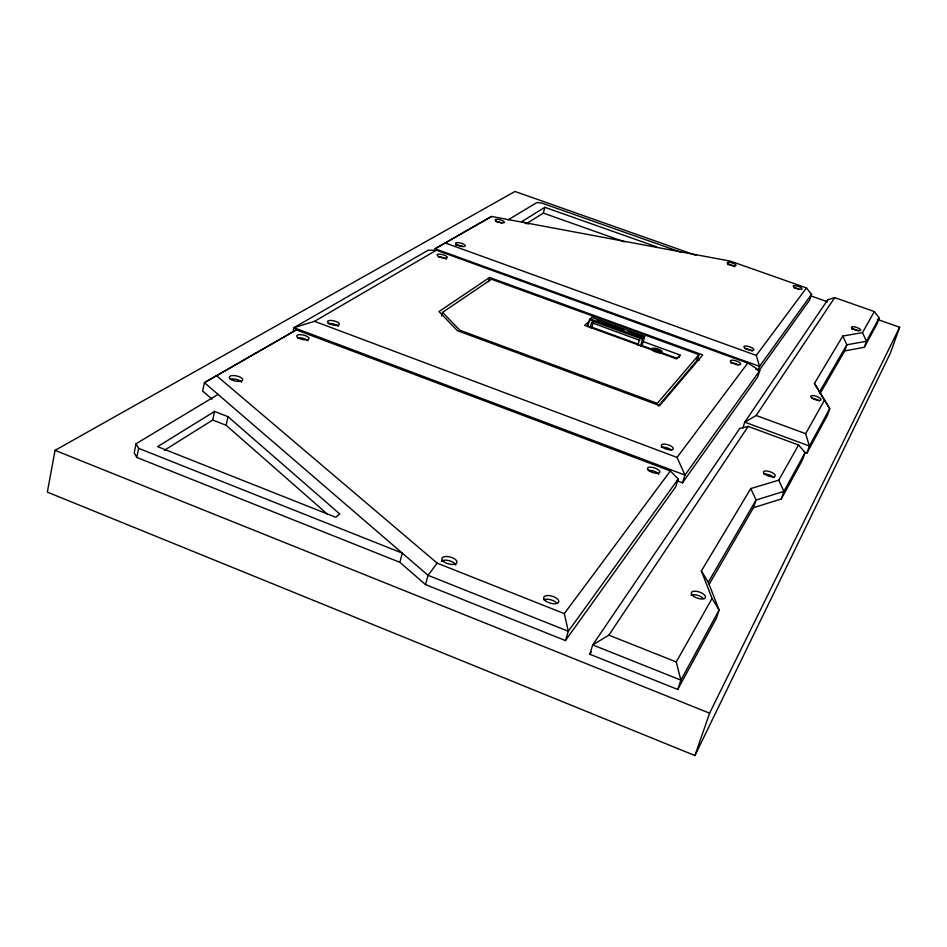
<?xml version="1.0" encoding="UTF-8"?>
<svg xmlns="http://www.w3.org/2000/svg" width="947" height="947" viewBox="0 0 947 947"><rect width="100%" height="100%" fill="white"/><g stroke="black" fill="none" stroke-linecap="round" stroke-linejoin="round"><path stroke-width="1.42" d="M587.507 326.597L589.448 319.968L591.709 317.34L644.658 336.599L641.806 346.495M696.152 255.418L514.967 191.46L55.068 450.346L47.35 492.12L694.932 755.54L890.393 353.101L899.65 327.248L877.348 319.376M218.059 394.402L136.048 443.752L134.214 452.832L136.782 457.437L399.859 562.317L425.511 584.595L565.442 640.563L675.708 486.805L678.218 479.04L670.369 470.955L296.34 329.887L204.422 382.659L202.622 391.028L212.045 399.196M136.782 457.437L138.629 448.333L136.048 443.752M164.411 450.263L212.72 420.018L214.59 411.436L228.014 416.668L339.736 513.972L335.806 517.287L157.604 446.641L214.59 411.436M327.555 514.316L226.12 425.262L228.014 416.668M293.049 331.474L293.937 327.662L428.115 250.257L436.425 250.186L747.751 363.056L759.766 370.608L757.576 377.202L682.491 482.816L676.951 480.721M441.633 315.955L442.569 312.368L491.457 279.223L698.981 354.663L697.193 360.298L658.224 406.133M399.859 562.317L402.297 553.143L138.629 448.333M488.486 281.661L489.611 277.483L702.71 354.924L659.704 405.624L457.342 330.633L438.982 311.563L489.611 277.483M425.511 584.595L428.044 575.326L437.206 563.157L564.294 613.62L568.307 631.27L565.442 640.563M526.295 223.741L543.306 213.099L544.892 207.334L656.685 246.859M587.566 325.673L588.714 321.731L584.607 325.33L676.56 358.877L680.017 354.995L642.67 341.394M590.088 327.674L591.567 322.619L639.9 340.387M591.615 328.183L593.461 321.885M637.864 345.11L639.403 340.044M640.551 345.951L642.575 339.31L644.658 336.599M659.976 353.207L660.876 351.574L653.252 348.792L652.637 349.419M660.876 351.574L660.568 352.556L654.211 350.248M679.2 357.635L680.017 354.995M798.546 445.007L778.73 480.188L750.77 488.557L701.384 570.934L708.273 582.263L719.116 610.069L716.157 618.77L677.721 689.452L589.78 654.235L592.715 644.907L739.808 428.387L748.166 426.41L798.546 445.007L805.128 452.548L802.63 459.721L781.311 498.939L753.445 507.722L709.114 584.394M682.491 482.816L684.977 475.098L759.766 370.608L755.611 369.093M758.239 370.301L759.553 366.371L811.543 294.351L806.477 287.924L730.492 261.147L491.517 216.461L435.087 248.765L759.553 366.371L756.286 355.409L806.477 287.924M742.791 428.08L744.756 422.161L827.737 299.808L834.698 297.607L874.33 311.563L879.171 317.943L877.135 323.708L864.351 347.277L844.724 350.911L820.007 393.727M677.721 689.452L680.881 680.112L719.116 610.069L712.049 598.468L701.384 570.934M811.543 294.351L809.602 300.104L759.092 370.537M753.445 507.722L756.073 500.004L750.77 488.557M826.956 302.105L827.737 299.808M781.311 498.939L783.915 491.386L805.128 452.548M694.932 755.54L709.599 713.186L899.65 327.248M804.169 452.098L806.915 453.116L809.389 446.013L829.714 408.702L814.432 383.44L842.794 336.043L862.468 332.646L874.33 311.563M844.724 350.911L846.843 344.803L842.794 336.043M864.351 347.277L866.469 341.263L879.171 317.943M806.915 453.116L827.37 415.425L829.714 408.702L814.432 383.44M834.698 297.607L756.168 415.484L744.756 422.161L809.389 446.013L805.637 433.679L824.671 399.835M748.166 426.41L608.85 635.153L592.715 644.907L680.881 680.112L676.265 661.953L712.049 598.468M708.273 582.263L756.073 500.004L783.915 491.386L778.73 480.188M819.392 392.153L846.843 344.803L866.469 341.263L862.468 332.646M589.78 654.235L591.425 651.796M678.218 479.04L568.307 631.27L428.044 575.326L204.422 382.659L296.34 329.887M564.294 613.62L670.369 470.955M436.425 250.186L314.522 321.329L293.937 327.662L684.977 475.098L677.046 457.437L747.751 363.056M698.981 354.663L657.277 403.386L459.84 330.254L442.569 312.368M544.892 207.334L521.844 221.574L528.473 223.93M507.912 219.976L536.902 202.54L542.004 203.12L681.071 252.245M435.087 248.765L491.517 216.461M810.443 295.76L827.169 301.667M543.306 213.099L624.618 241.899M445.623 243.13L756.286 355.409M597.143 319.968L624.274 329.84M628.346 331.32L643.273 336.741M589.969 318.843L643.084 338.174M589.448 319.968L642.575 339.31M696.779 359.031L699.537 360.038M591.709 327.188L638.704 344.329M641.462 345.335L660.272 352.213M660.817 352.391L677.401 358.44M756.168 415.484L805.637 433.679M314.522 321.329L677.046 457.437M212.72 420.018L226.12 425.262M608.85 635.153L676.265 661.953M55.068 450.346L709.599 713.186M216.946 376.03L437.206 563.157M591.709 317.34L591.709 317.991M661.16 447.434A6.274 2.32 17.7 0 1 671.577 450.216M328.124 323.602A6.108 2.143 13.4 0 1 338.304 326.336M648.281 470.375A6.511 2.498 17.7 0 1 658.721 474.317M745.301 348.626A5.256 1.622 17.9 0 1 752.238 351.136M496.098 221.705A4.794 1.349 15.3 0 1 501.732 223.019M441.349 561.346A7.765 3.563 15.1 0 1 449.186 560.683A7.765 3.563 15.1 0 1 455.838 565.146M543.779 599.818A7.836 3.634 17 0 1 556.848 603.227M230.263 379.155A6.878 2.663 11.9 0 1 241.663 382.186M297.465 337.925A6.321 2.285 13 0 1 307.976 340.742M438.39 256.767A5.244 1.61 14.7 0 1 446.215 259.241M730.824 362.855A5.41 1.716 17.9 0 1 738.115 364.832M455.744 245.273A5.102 1.527 14.9 0 1 462.633 246.575M727.675 264.568A4.581 1.231 17.4 0 1 734.6 266.734M794.308 287.935A4.628 1.255 18 0 1 798.7 289.143M691.002 595.261A7.469 3.255 19.2 0 1 703.337 598.504M763.838 474.009A6.286 2.296 19 0 1 773.995 477.809M811.899 398.273A5.528 1.776 18.8 0 1 819.214 400.936M851.661 329.047A4.853 1.361 18.6 0 1 858.136 330.823M653.3 350.84A5.481 1.764 17.1 0 1 653.608 348.212A5.481 1.764 17.1 0 1 661.302 350.65A5.481 1.764 17.1 0 1 659.668 352.852M658.402 352.698A5.481 1.764 17.1 0 1 657.029 352.391M655.667 351.953A5.481 1.764 17.1 0 1 654.389 351.432M663.16 447.588A6.286 2.32 17.7 0 0 673.21 449.174A6.286 2.32 17.7 0 0 665.729 444.226A6.286 2.32 17.7 0 0 663.16 447.588M329.663 323.838A6.12 2.143 13.4 0 0 339.334 324.513A6.12 2.143 13.4 0 0 331.332 320.441A6.12 2.143 13.4 0 0 329.663 323.838M649.299 470.908A6.511 2.486 17.7 0 0 659.739 472.517A6.511 2.486 17.7 0 0 652.033 467.297A6.511 2.486 17.7 0 0 649.299 470.908M496.228 221.101A4.794 1.349 15.3 0 0 504.135 222.628A4.794 1.349 15.3 0 0 498.903 219.491A4.794 1.349 15.3 0 0 496.228 221.101M745.549 348.52A5.256 1.61 17.9 0 0 753.812 349.999A5.256 1.61 17.9 0 0 747.313 346.176A5.256 1.61 17.9 0 0 745.549 348.52M693.535 596.243A7.481 3.243 19.1 0 0 705.385 597.817A7.481 3.243 19.1 0 0 696.376 591.295A7.481 3.243 19.1 0 0 693.535 596.243M765.413 474.542A6.286 2.285 19 0 0 775.238 476.081A6.286 2.285 19 0 0 767.413 471.061A6.286 2.285 19 0 0 765.413 474.542M812.49 398.403A5.54 1.764 18.8 0 0 821.049 399.883A5.54 1.764 18.8 0 0 814.018 395.704A5.54 1.764 18.8 0 0 812.49 398.403M439.242 256.791A5.244 1.598 14.7 0 0 447.304 257.537A5.244 1.598 14.7 0 0 440.189 254.163A5.244 1.598 14.7 0 0 439.242 256.791M853.223 328.881A4.853 1.349 18.6 0 0 860.669 330.266A4.853 1.349 18.6 0 0 854.407 326.81A4.853 1.349 18.6 0 0 853.223 328.881M732.043 362.819A5.41 1.705 17.9 0 0 740.578 364.323A5.41 1.705 17.9 0 0 733.925 360.334A5.41 1.705 17.9 0 0 732.043 362.819M457.555 245.155A5.102 1.515 14.9 0 0 465.344 245.912A5.102 1.515 14.9 0 0 458.384 242.657A5.102 1.515 14.9 0 0 457.555 245.155M728.693 264.154A4.581 1.231 17.4 0 0 735.937 265.562A4.581 1.231 17.4 0 0 730.315 262.449A4.581 1.231 17.4 0 0 728.693 264.154M794.734 287.58A4.628 1.243 18 0 0 801.943 288.965A4.628 1.243 18 0 0 796.096 285.757A4.628 1.243 18 0 0 794.734 287.58M443.551 561.547A7.777 3.551 15.1 0 0 456.478 563.252A7.777 3.551 15.1 0 0 448.203 556.611A7.777 3.551 15.1 0 0 443.551 561.547M545.626 600.872A7.848 3.622 17 0 0 558.446 602.517A7.848 3.622 17 0 0 549.627 595.627A7.848 3.622 17 0 0 545.626 600.872M231.459 379.723A6.878 2.652 11.9 0 0 242.586 380.268A6.878 2.652 11.9 0 0 233.909 375.58A6.878 2.652 11.9 0 0 231.459 379.723M298.897 338.245A6.321 2.273 13 0 0 308.971 338.884A6.321 2.273 13 0 0 300.791 334.658A6.321 2.273 13 0 0 298.897 338.245"/></g></svg>
